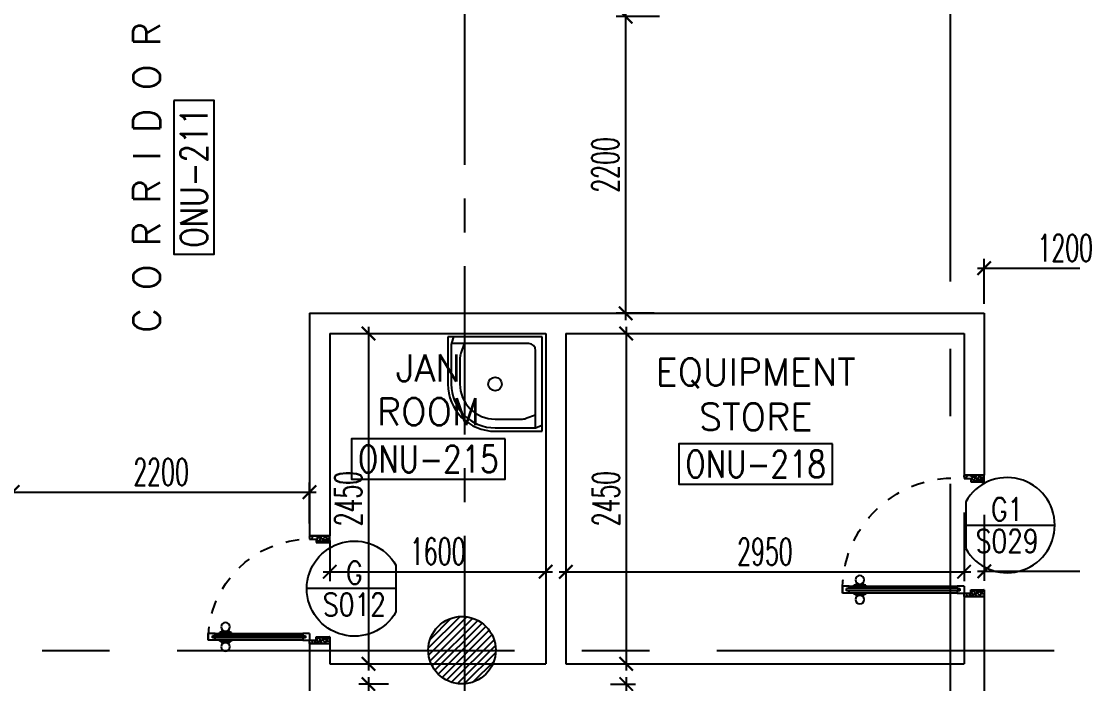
# Model space of a CAD drawing. Extents: x 88852.7 to 88945.7, y 39921.6 to 40001.1.
# Drawn here: x 88868.28 to 88876.08, y 39942.63 to 39947.55 of the extents above; entities that cross this region are included whole.
import ezdxf
from ezdxf.enums import TextEntityAlignment as Align

# ---------------------------------------------------------------- set-up
doc = ezdxf.new("R2010")
doc.units = 0
doc.header["$MEASUREMENT"] = 0
doc.header["$PDMODE"] = 34
for name, pattern in [('CENTER', [2, 1.25, -0.25, 0.25, -0.25]), ('CENTERX2', [4, 2.5, -0.5, 0.5, -0.5]), ('HIDDEN', [0.375, 0.25, -0.125])]:
    doc.linetypes.add(name, pattern=pattern)
doc.layers.get('0').update_dxf_attribs({"linetype": 'CONTINUOUS'})
doc.layers.get('DEFPOINTS').update_dxf_attribs({"linetype": 'CONTINUOUS'})
for name, color, linetype in [('AX-DIM', 4, 'CONTINUOUS'), ('AXES', 11, 'CENTERX2'), ('AXES1', 11, 'CENTER'), ('DIM', 4, 'CONTINUOUS'), ('DOOR', 7, 'CONTINUOUS'), ('DOOR-CR', 4, 'CONTINUOUS'), ('DOOR-NO', 3, 'CONTINUOUS'), ('FIX', 3, 'CONTINUOUS'), ('HAT', 8, 'CONTINUOUS'), ('RM-BOX', 4, 'CONTINUOUS'), ('RM-NAME', 2, 'CONTINUOUS'), ('RM-NO', 2, 'CONTINUOUS'), ('WALL', 2, 'CONTINUOUS')]:
    doc.layers.add(name, color=color, linetype=linetype)
doc.styles.add('ROMANS', font='ROMANS.shx', dxfattribs={"width": 0.6})
doc.dimstyles.new('STANDARD in', dxfattribs={"dimtxt": 0.2, "dimasz": 0.1, "dimexe": 0.07, "dimexo": 0.07, "dimgap": 0.05, "dimtad": 1, "dimdec": 0, "dimlfac": 1000, "dimzin": 0, "dimdsep": 46, "dimtxsty": 'ROMANS', "dimblk": 'ARCHTICK', "dimcen": 0.05, "dimdle": 0.05, "dimclrd": 4, "dimclre": 4, "dimclrt": 2, "dimadec": 0, "dimazin": 0, "dimtfac": 1, "dimtdec": 0, "dimtmove": 2, "dimatfit": 3, "dimfxl": 0, "dimtolj": 1, "dimtzin": 0, "dimarcsym": 0})

# ---------------------------------------------------------------- blocks, each defined once
blk = doc.blocks.new('_ARCHTICK')
at = {"color": 0, "linetype": 'ByBlock', "const_width": 0.15}
blk.add_lwpolyline([(-0.5, -0.5), (0.5, 0.5)], dxfattribs=at)
blk = doc.blocks.new('*D814')
at = {"layer": 'DEFPOINTS', "color": 0, "linetype": 'Continuous'}
for p in [(88875.4203, 39943.9554), (88878.8703, 39943.9144), (88878.8703, 39943.4656)]:
    blk.add_point(p, dxfattribs=at)
at = {"layer": 'DIM', "color": 4, "linetype": 'Continuous', "lineweight": -2}
for p, q in [((88875.4203, 39943.8854), (88875.4203, 39943.3956)), ((88878.8703, 39943.8444), (88878.8703, 39943.3956)), ((88875.3703, 39943.4656), (88878.9203, 39943.4656))]:
    blk.add_line(p, q, dxfattribs=at)
at = {"layer": 'DIM', "color": 4, "linetype": 'Continuous', "lineweight": -2, "xscale": 0.1, "yscale": 0.1, "zscale": 0.1, "rotation": 180}
blk.add_blockref('_ARCHTICK', (88875.4203, 39943.4656), dxfattribs=at)
at = {"layer": 'DIM', "color": 4, "linetype": 'Continuous', "lineweight": -2, "xscale": 0.1, "yscale": 0.1, "zscale": 0.1}
blk.add_blockref('_ARCHTICK', (88878.8703, 39943.4656), dxfattribs=at)
at = {"layer": 'DIM', "color": 2, "linetype": 'Continuous', "insert": (88877.1453, 39943.6156), "char_height": 0.2, "attachment_point": 5, "style": 'ROMANS'}
blk.add_mtext('\\A1;3450', dxfattribs=at)
blk = doc.blocks.new('*D408')
at = {"layer": 'DEFPOINTS', "color": 0, "linetype": 'Continuous'}
for p in [(88872.5796, 39942.6296), (88872.5796, 39940.2296), (88872.7667, 39940.2296)]:
    blk.add_point(p, dxfattribs=at)
at = {"layer": 'DIM', "color": 4, "linetype": 'Continuous', "lineweight": -2}
for p, q in [((88872.7667, 39942.6796), (88872.7667, 39940.1796)), ((88872.6496, 39942.6296), (88872.8367, 39942.6296)), ((88872.6496, 39940.2296), (88872.8367, 39940.2296))]:
    blk.add_line(p, q, dxfattribs=at)
at = {"layer": 'DIM', "color": 4, "linetype": 'Continuous', "lineweight": -2, "xscale": 0.1, "yscale": 0.1, "zscale": 0.1}
for p, rotation in [((88872.7667, 39942.6296), 90), ((88872.7667, 39940.2296), 270)]:
    blk.add_blockref('_ARCHTICK', p, dxfattribs=dict(at, rotation=rotation))
at = {"layer": 'DIM', "color": 2, "linetype": 'Continuous', "insert": (88872.6167, 39941.4296), "char_height": 0.2, "attachment_point": 5, "rotation": 90, "style": 'ROMANS'}
blk.add_mtext('\\A1;2400', dxfattribs=at)
blk = doc.blocks.new('*D406')
at = {"layer": 'DEFPOINTS', "color": 0, "linetype": 'Continuous'}
for p in [(88871.0747, 39942.6296), (88870.857, 39941.8296), (88871.0747, 39941.8296)]:
    blk.add_point(p, dxfattribs=at)
at = {"layer": 'DIM', "color": 4, "linetype": 'Continuous', "lineweight": -2}
for p, q in [((88870.857, 39942.6796), (88870.857, 39941.7796)), ((88871.0047, 39942.6296), (88870.787, 39942.6296)), ((88871.0047, 39941.8296), (88870.787, 39941.8296))]:
    blk.add_line(p, q, dxfattribs=at)
at = {"layer": 'DIM', "color": 4, "linetype": 'Continuous', "lineweight": -2, "xscale": 0.1, "yscale": 0.1, "zscale": 0.1}
for p, rotation in [((88870.857, 39942.6296), 90), ((88870.857, 39941.8296), 270)]:
    blk.add_blockref('_ARCHTICK', p, dxfattribs=dict(at, rotation=rotation))
at = {"layer": 'DIM', "color": 2, "linetype": 'Continuous', "insert": (88870.707, 39942.2296), "char_height": 0.2, "attachment_point": 5, "rotation": 90, "style": 'ROMANS'}
blk.add_mtext('\\A1;800', dxfattribs=at)
blk = doc.blocks.new('*D405')
at = {"layer": 'DEFPOINTS', "color": 0, "linetype": 'Continuous'}
for p in [(88872.7667, 39945.2296), (88872.7667, 39942.7796), (88872.7667, 39942.7796)]:
    blk.add_point(p, dxfattribs=at)
at = {"layer": 'DIM', "color": 4, "linetype": 'Continuous', "lineweight": -2}
blk.add_line((88872.7667, 39945.2796), (88872.7667, 39942.7296), dxfattribs=at)
at = {"layer": 'DIM', "color": 4, "linetype": 'Continuous', "lineweight": -2, "xscale": 0.1, "yscale": 0.1, "zscale": 0.1}
for p, rotation in [((88872.7667, 39945.2296), 90), ((88872.7667, 39942.7796), 270)]:
    blk.add_blockref('_ARCHTICK', p, dxfattribs=dict(at, rotation=rotation))
at = {"layer": 'DIM', "color": 2, "linetype": 'Continuous', "insert": (88872.6167, 39944.0046), "char_height": 0.2, "attachment_point": 5, "rotation": 90, "style": 'ROMANS'}
blk.add_mtext('\\A1;2450', dxfattribs=at)
blk = doc.blocks.new('*D404')
at = {"layer": 'DEFPOINTS', "color": 0, "linetype": 'Continuous'}
for p in [(88870.857, 39945.2296), (88870.857, 39942.7796), (88870.857, 39942.7796)]:
    blk.add_point(p, dxfattribs=at)
at = {"layer": 'DIM', "color": 4, "linetype": 'Continuous', "lineweight": -2}
blk.add_line((88870.857, 39945.2796), (88870.857, 39942.7296), dxfattribs=at)
at = {"layer": 'DIM', "color": 4, "linetype": 'Continuous', "lineweight": -2, "xscale": 0.1, "yscale": 0.1, "zscale": 0.1}
for p, rotation in [((88870.857, 39945.2296), 90), ((88870.857, 39942.7796), 270)]:
    blk.add_blockref('_ARCHTICK', p, dxfattribs=dict(at, rotation=rotation))
at = {"layer": 'DIM', "color": 2, "linetype": 'Continuous', "insert": (88870.707, 39944.0046), "char_height": 0.2, "attachment_point": 5, "rotation": 90, "style": 'ROMANS'}
blk.add_mtext('\\A1;2450', dxfattribs=at)
blk = doc.blocks.new('*D815')
at = {"layer": 'DEFPOINTS', "color": 0, "linetype": 'Continuous'}
for p in [(88875.2703, 39943.971), (88872.3203, 39943.5893), (88875.2703, 39943.4621)]:
    blk.add_point(p, dxfattribs=at)
at = {"layer": 'DIM', "color": 4, "linetype": 'Continuous', "lineweight": -2}
for p, q in [((88875.2703, 39943.901), (88875.2703, 39943.3921)), ((88872.3203, 39943.5193), (88872.3203, 39943.3921)), ((88872.2703, 39943.4621), (88875.3203, 39943.4621))]:
    blk.add_line(p, q, dxfattribs=at)
at = {"layer": 'DIM', "color": 4, "linetype": 'Continuous', "lineweight": -2, "xscale": 0.1, "yscale": 0.1, "zscale": 0.1, "rotation": 180}
blk.add_blockref('_ARCHTICK', (88872.3203, 39943.4621), dxfattribs=at)
at = {"layer": 'DIM', "color": 4, "linetype": 'Continuous', "lineweight": -2, "xscale": 0.1, "yscale": 0.1, "zscale": 0.1}
blk.add_blockref('_ARCHTICK', (88875.2703, 39943.4621), dxfattribs=at)
at = {"layer": 'DIM', "color": 2, "linetype": 'Continuous', "insert": (88873.7953, 39943.6121), "char_height": 0.2, "attachment_point": 5, "style": 'ROMANS'}
blk.add_mtext('\\A1;2950', dxfattribs=at)
blk = doc.blocks.new('*D816')
at = {"layer": 'DEFPOINTS', "color": 0, "linetype": 'Continuous'}
for p in [(88870.5703, 39943.7652), (88872.1703, 39943.7652), (88872.1703, 39943.463)]:
    blk.add_point(p, dxfattribs=at)
at = {"layer": 'DIM', "color": 4, "linetype": 'Continuous', "lineweight": -2}
for p, q in [((88870.5703, 39943.6952), (88870.5703, 39943.393)), ((88872.1703, 39943.6952), (88872.1703, 39943.393)), ((88870.5203, 39943.463), (88872.2203, 39943.463))]:
    blk.add_line(p, q, dxfattribs=at)
at = {"layer": 'DIM', "color": 4, "linetype": 'Continuous', "lineweight": -2, "xscale": 0.1, "yscale": 0.1, "zscale": 0.1, "rotation": 180}
blk.add_blockref('_ARCHTICK', (88870.5703, 39943.463), dxfattribs=at)
at = {"layer": 'DIM', "color": 4, "linetype": 'Continuous', "lineweight": -2, "xscale": 0.1, "yscale": 0.1, "zscale": 0.1}
blk.add_blockref('_ARCHTICK', (88872.1703, 39943.463), dxfattribs=at)
at = {"layer": 'DIM', "color": 2, "linetype": 'Continuous', "insert": (88871.3703, 39943.613), "char_height": 0.2, "attachment_point": 5, "style": 'ROMANS'}
blk.add_mtext('\\A1;1600', dxfattribs=at)
blk = doc.blocks.new('DOOR90')
at = {"layer": 'DOOR', "linetype": 'ByBlock'}
for p, q in [((0, 0), (-150, 0)), ((-200, -25), (-1000, -25)), ((-200, -42), (-1000, -42)), ((-200, -58), (-1000, -58)), ((-1000, -75), (-200, -75))]:
    blk.add_line(p, q, dxfattribs=at)
at = {"layer": 'DOOR', "color": 0, "linetype": 'ByBlock'}
for p, q in [((-150, 0), (-150, -25)), ((-150, 0), (0, 0)), ((0, -50), (0, 0)), ((-1050, -25), (-1050, -75)), ((-1050, -75), (-1050, -25)), ((-1000, -25), (-1050, -25)), ((-1000, -75), (-1050, -75)), ((-1020, -42), (-1020, -58)), ((-1000, -42), (-1020, -42)), ((-1000, -58), (-1020, -58)), ((-1000, -25), (-1000, -42)), ((-1000, -58), (-1000, -75)), ((-967.6, -25), (-967.6, -17.8)), ((-877.6, -17.8), (-967.6, -17.8)), ((-967.6, -75), (-967.6, -82.2)), ((-955, -17.8), (-955, -8.8)), ((-955, -8.8), (-890.2, -8.8)), ((-955, -17.8), (-890.2, -17.8)), ((-890.2, -17.8), (-890.2, -8.8)), ((-877.6, -25), (-877.6, -17.8)), ((-877.6, -75), (-877.6, -82.2)), ((-200, -42), (-200, -25)), ((-200, -25), (-150, -25)), ((-180, -42), (-200, -42)), ((-200, -75), (-200, -58)), ((-200, -58), (-180, -58)), ((-150, -75), (-200, -75)), ((-180, -58), (-180, -42)), ((-150, -75), (-150, -25)), ((-150, -25), (-100, -25)), ((-100, -25), (-100, -50)), ((-100, -50), (0, -50)), ((-877.6, -82.2), (-967.6, -82.2)), ((-955, -82.2), (-955, -91.2)), ((-955, -82.2), (-890.2, -82.2)), ((-955, -91.2), (-890.2, -91.2)), ((-890.2, -82.2), (-890.2, -91.2)), ((-100, -850), (0, -850)), ((-100, -875), (-100, -850)), ((0, -850), (0, -900)), ((-150, -900), (-150, -875)), ((-150, -875), (-100, -875)), ((0, -900), (-150, -900)), ((-150, -900), (0, -900))]:
    blk.add_line(p, q, dxfattribs=at)
at = {"layer": 'DOOR', "color": 9, "linetype": 'ByBlock'}
for p, q in [((0, -50), (-113.7, 0)), ((0, -50), (-40.1, 0)), ((0, -50), (-100, -36.6)), ((0, -850), (-113.7, -900)), ((0, -850), (-100, -863.4)), ((0, -850), (-40.1, -900))]:
    blk.add_line(p, q, dxfattribs=at)
at = {"layer": 'DOOR', "color": 0, "linetype": 'ByBlock'}
for centre in [(-922.6, 23.5), (-922.6, -123.5)]:
    blk.add_circle(centre, 32.4, dxfattribs=at)
at = {"layer": 'DOOR', "color": 9, "linetype": 'ByBlock'}
for centre, radius, start, end in [((0, -50), 74.4, 137.77643, 180), ((0, -50), 54.4, 113.20738, 180), ((0, -50), 154.4, 161.10529, 166.28577), ((0, -50), 134.4, 158.15985, 169.28002), ((0, -50), 114.4, 154.08384, 167.37743), ((0, -50), 94.4, 148.01819, 180), ((0, -50), 34.4, 90, 180), ((0, -50), 14.4, 90, 180), ((0, -850), 94.4, 180, 211.98181), ((0, -850), 74.4, 180, 222.22357), ((0, -850), 54.4, 180, 246.79262), ((0, -850), 34.4, 180, 270), ((0, -850), 14.4, 180, 270), ((0, -850), 154.4, 193.71423, 198.89471), ((0, -850), 134.4, 190.71998, 201.84015)]:
    blk.add_arc(centre, radius, start, end, dxfattribs=at)
at = {"layer": 'DOOR', "linetype": 'HIDDEN', "ltscale": 0.5}
blk.add_arc((-222.2, -50), 828.2, 178.27012, 275.00304, dxfattribs=at)
blk = doc.blocks.new('DOOR80')
at = {"layer": 'DOOR', "color": 0, "linetype": 'ByBlock'}
for p, q in [((-75, 850), (-75, 900)), ((-75, 900), (-25, 900)), ((-25, 900), (-75, 900)), ((-58, 850), (-58, 870)), ((-42, 870), (-58, 870)), ((-42, 850), (-42, 870)), ((-25, 850), (-25, 900)), ((-91.2, 805), (-91.2, 740.2)), ((-82.2, 805), (-91.2, 805)), ((-82.2, 727.6), (-82.2, 817.6)), ((-75, 817.6), (-82.2, 817.6)), ((-82.2, 805), (-82.2, 740.2)), ((-58, 850), (-75, 850)), ((-25, 850), (-42, 850)), ((-25, 817.6), (-17.8, 817.6)), ((-17.8, 727.6), (-17.8, 817.6)), ((-17.8, 805), (-17.8, 740.2)), ((-17.8, 805), (-8.8, 805)), ((-8.8, 805), (-8.8, 740.2)), ((-82.2, 740.2), (-91.2, 740.2)), ((-75, 727.6), (-82.2, 727.6)), ((-25, 727.6), (-17.8, 727.6)), ((-17.8, 740.2), (-8.8, 740.2)), ((-75, 200), (-58, 200)), ((-75, 150), (-75, 200)), ((-58, 200), (-58, 180)), ((-58, 180), (-42, 180)), ((-42, 200), (-25, 200)), ((-42, 180), (-42, 200)), ((-25, 200), (-25, 150)), ((-800, 150), (-800, 0)), ((-800, 150), (-775, 150)), ((-800, 0), (-800, 150)), ((-775, 150), (-775, 100)), ((-775, 100), (-750, 100)), ((-750, 100), (-750, 0)), ((-75, 150), (-25, 150)), ((-50, 100), (-50, 0)), ((-25, 100), (-50, 100)), ((0, 150), (-25, 150)), ((-25, 150), (-25, 100)), ((0, 0), (0, 150)), ((0, 150), (0, 0)), ((-750, 0), (-800, 0)), ((-50, 0), (0, 0))]:
    blk.add_line(p, q, dxfattribs=at)
at = {"layer": 'DOOR', "linetype": 'ByBlock'}
for p, q in [((-75, 850), (-75, 200)), ((-58, 200), (-58, 850)), ((-42, 200), (-42, 850)), ((-25, 200), (-25, 850))]:
    blk.add_line(p, q, dxfattribs=at)
at = {"layer": 'DOOR', "color": 9, "linetype": 'ByBlock'}
for p, q in [((-750, 0), (-800, 113.7)), ((-750, 0), (-763.4, 100)), ((-50, 0), (0, 113.7)), ((-50, 0), (-36.6, 100)), ((-750, 0), (-800, 40.1)), ((-50, 0), (0, 40.1))]:
    blk.add_line(p, q, dxfattribs=at)
at = {"layer": 'DOOR', "color": 0, "linetype": 'ByBlock'}
for centre in [(-123.5, 772.6), (23.5, 772.6)]:
    blk.add_circle(centre, 32.4, dxfattribs=at)
at = {"layer": 'DOOR', "linetype": 'HIDDEN', "ltscale": 0.5}
blk.add_arc((-25, 150), 750, 90, 180, dxfattribs=at)
at = {"layer": 'DOOR', "color": 9, "linetype": 'ByBlock'}
for centre, radius, start, end in [((-750, 0), 154.4, 103.71423, 108.89471), ((-750, 0), 134.4, 100.71998, 111.84015), ((-750, 0), 94.4, 90, 121.98181), ((-50, 0), 94.4, 58.01819, 90), ((-50, 0), 134.4, 68.15985, 79.28002), ((-50, 0), 114.4, 64.08384, 77.37743), ((-50, 0), 154.4, 71.10529, 76.28577), ((-750, 0), 74.4, 90, 132.22357), ((-750, 0), 54.4, 90, 156.79262), ((-750, 0), 34.4, 90, 180), ((-750, 0), 14.4, 90, 180), ((-50, 0), 74.4, 47.77643, 90), ((-50, 0), 54.4, 23.20738, 90), ((-50, 0), 34.4, 0, 90), ((-50, 0), 14.4, 0, 90)]:
    blk.add_arc(centre, radius, start, end, dxfattribs=at)
blk = doc.blocks.new('JAN-001')
for p, q in [((730, -30), (30, -30)), ((30, -30), (30, -730)), ((687.8, -30), (703.6, -76)), ((730, -380), (730, -30)), ((80, -130), (80, -704.6)), ((704.6, -80), (130, -80)), ((609.8, -80), (634.5, -151.8)), ((705, -380), (705, -84.2)), ((640, -380), (640, -184.4)), ((80, -609.8), (151.8, -634.5)), ((30, -687.8), (76, -703.6)), ((184.4, -640), (380, -640)), ((30, -730), (380, -730)), ((84.2, -705), (380, -705))]:
    blk.add_line(p, q)
blk.add_circle((380, -380), 50)
for centre, radius, start, end in [((680, -84.2), 25, 0, 19.0039), ((130, -130), 50, 90, 180), ((540, -184.4), 100, 0, 19.0039), ((380, -380), 350, 270, 0), ((380, -380), 325, 270, 0), ((380, -380), 260, 270, 0), ((184.4, -540), 100, 250.9961, 270), ((84.2, -680), 25, 250.9961, 270)]:
    blk.add_arc(centre, radius, start, end)
blk = doc.blocks.new('RM1')
at = {"layer": 'RM-BOX'}
blk.add_lwpolyline([(569.9, -200), (-569.9, -200), (-569.9, -500), (569.9, -500)], close=True, dxfattribs=at)
at = {"layer": 'RM-NAME', "style": 'ROMANS'}
for tag, p in [('ROOMNAME1', (0, 323.8)), ('ROOMNAME2', (0, 0))]:
    blk.add_attdef(tag, text='', height=200, dxfattribs=at).set_placement(p, align=Align.MIDDLE)
at = {"layer": 'RM-NO', "style": 'ROMANS', "width": 0.8}
blk.add_attdef('ROOMNO', text='', height=200, dxfattribs=at).set_placement((0, -350), align=Align.MIDDLE)
blk = doc.blocks.new('DD1')
at = {"layer": 'DOOR-CR'}
blk.add_line((-307.6, 0), (352.8, 0), dxfattribs=at)
blk.add_lwpolyline([(-307.6, -172.9, 3.820224), (-307.6, 172.9)], format="xyb", close=True, dxfattribs=at)
at = {"layer": 'DOOR-NO', "style": 'ROMANS', "width": 0.8}
for tag, p in [('G', (0, 141.5)), ('000', (0, -141.4))]:
    blk.add_attdef(tag, text='', height=204, dxfattribs=at).set_placement(p, align=Align.MIDDLE)
blk = doc.blocks.new('*D741')
at = {"layer": 'AX-DIM', "color": 4, "linetype": 'Continuous', "lineweight": -2}
for p, q in [((88875.4203, 39945.4496), (88875.4203, 39945.7844)), ((88876.6203, 39945.4496), (88876.6203, 39945.7844)), ((88875.3703, 39945.7144), (88876.6703, 39945.7144))]:
    blk.add_line(p, q, dxfattribs=at)
at = {"layer": 'DEFPOINTS', "color": 0, "linetype": 'Continuous'}
for p in [(88876.6203, 39945.7144), (88875.4203, 39945.3796), (88876.6203, 39945.3796)]:
    blk.add_point(p, dxfattribs=at)
at = {"layer": 'AX-DIM', "color": 4, "linetype": 'Continuous', "lineweight": -2, "xscale": 0.1, "yscale": 0.1, "zscale": 0.1, "rotation": 180}
blk.add_blockref('_ARCHTICK', (88875.4203, 39945.7144), dxfattribs=at)
at = {"layer": 'AX-DIM', "color": 4, "linetype": 'Continuous', "lineweight": -2, "xscale": 0.1, "yscale": 0.1, "zscale": 0.1}
blk.add_blockref('_ARCHTICK', (88876.6203, 39945.7144), dxfattribs=at)
at = {"layer": 'AX-DIM', "color": 2, "linetype": 'Continuous', "insert": (88876.0203, 39945.8644), "char_height": 0.2, "attachment_point": 5, "style": 'ROMANS'}
blk.add_mtext('\\A1;1200', dxfattribs=at)
blk = doc.blocks.new('*D791')
at = {"layer": 'DEFPOINTS', "color": 0, "linetype": 'Continuous'}
for p in [(88872.7631, 39947.5796), (88873.0826, 39947.5796), (88873.0432, 39945.3796)]:
    blk.add_point(p, dxfattribs=at)
at = {"layer": 'DIM', "color": 4, "linetype": 'Continuous', "lineweight": -2}
for p, q in [((88873.0126, 39947.5796), (88872.6931, 39947.5796)), ((88872.7631, 39945.3296), (88872.7631, 39947.6296)), ((88872.9732, 39945.3796), (88872.6931, 39945.3796))]:
    blk.add_line(p, q, dxfattribs=at)
at = {"layer": 'DIM', "color": 4, "linetype": 'Continuous', "lineweight": -2, "xscale": 0.1, "yscale": 0.1, "zscale": 0.1}
for p, rotation in [((88872.7631, 39947.5796), 90), ((88872.7631, 39945.3796), 270)]:
    blk.add_blockref('_ARCHTICK', p, dxfattribs=dict(at, rotation=rotation))
at = {"layer": 'DIM', "color": 2, "linetype": 'Continuous', "insert": (88872.6131, 39946.4796), "char_height": 0.2, "attachment_point": 5, "rotation": 90, "style": 'ROMANS'}
blk.add_mtext('\\A1;2200', dxfattribs=at)
blk = doc.blocks.new('*D827')
at = {"layer": 'DEFPOINTS', "color": 0, "linetype": 'Continuous'}
for p in [(88870.4203, 39944.0533), (88868.2203, 39943.7511), (88870.4203, 39943.7511)]:
    blk.add_point(p, dxfattribs=at)
at = {"layer": 'DIM', "color": 4, "linetype": 'Continuous', "lineweight": -2}
for p, q in [((88868.2203, 39943.8211), (88868.2203, 39944.1233)), ((88870.4203, 39943.8211), (88870.4203, 39944.1233)), ((88868.1703, 39944.0533), (88870.4703, 39944.0533))]:
    blk.add_line(p, q, dxfattribs=at)
at = {"layer": 'DIM', "color": 4, "linetype": 'Continuous', "lineweight": -2, "xscale": 0.1, "yscale": 0.1, "zscale": 0.1, "rotation": 180}
blk.add_blockref('_ARCHTICK', (88868.2203, 39944.0533), dxfattribs=at)
at = {"layer": 'DIM', "color": 4, "linetype": 'Continuous', "lineweight": -2, "xscale": 0.1, "yscale": 0.1, "zscale": 0.1}
blk.add_blockref('_ARCHTICK', (88870.4203, 39944.0533), dxfattribs=at)
at = {"layer": 'DIM', "color": 2, "linetype": 'Continuous', "insert": (88869.3203, 39944.2033), "char_height": 0.2, "attachment_point": 5, "style": 'ROMANS'}
blk.add_mtext('\\A1;2200', dxfattribs=at)

msp = doc.modelspace()

# ---------------------------------------------------------------- hatches: boundary and pattern name
at = {"layer": 'HAT'}
h = msp.add_hatch(dxfattribs=at)
h.set_pattern_fill('ANSI31', color=256, scale=0.3, style=0)
h.set_pattern_definition([(45, (88810.309963, 39899.246226), (-0.026516504, 0.026516504), [])])
h.paths.add_polyline_path([(88871.3003, 39942.8807), (88871.5503, 39942.8807), (88871.5503, 39943.1307, 0.414214)])
h.paths.add_polyline_path([(88871.5503, 39943.1307), (88871.5503, 39942.8807), (88871.8003, 39942.8807, 0.414214)])
h.paths.add_polyline_path([(88871.8003, 39942.8807), (88871.5503, 39942.8807), (88871.5503, 39942.6307, 0.414214)])
h.paths.add_polyline_path([(88871.5503, 39942.8807), (88871.3003, 39942.8807, 0.414214), (88871.5503, 39942.6307)])

# ---------------------------------------------------------------- linework, layer by layer
at = {"layer": 'AXES'}
for p, q in [((88875.1703, 39921.6153), (88875.1703, 40000.4279)), ((88853.4386, 39942.8796), (88876.9703, 39942.8796))]:
    msp.add_line(p, q, dxfattribs=at)
at = {"layer": 'AXES1'}
msp.add_line((88871.5703, 39928.4796), (88871.5703, 39987.2996), dxfattribs=at)
at = {"layer": 'WALL'}
for p, q in [((88870.4203, 39945.3796), (88870.4203, 39943.7296)), ((88870.4203, 39945.3796), (88875.4203, 39945.3796)), ((88870.5703, 39945.2296), (88870.5703, 39943.7296)), ((88870.5703, 39945.2296), (88872.1703, 39945.2296)), ((88872.1703, 39945.2296), (88872.1703, 39942.7796)), ((88872.3203, 39945.2296), (88875.2703, 39945.2296)), ((88872.3203, 39945.2296), (88872.3203, 39942.7796)), ((88870.4203, 39943.7296), (88870.5703, 39943.7296)), ((88870.4203, 39942.9296), (88870.5703, 39942.9296)), ((88870.4203, 39942.9296), (88870.4203, 39939.4796)), ((88870.5703, 39942.9296), (88870.5703, 39942.7796)), ((88870.5703, 39942.7796), (88872.1703, 39942.7796)), ((88872.3203, 39942.7796), (88875.2703, 39942.7796))]:
    msp.add_line(p, q, dxfattribs=at)
at = {"layer": 'WALL', "linetype": 'ByBlock'}
for p, q in [((88875.4203, 39945.3796), (88875.4203, 39944.1796)), ((88875.2703, 39945.2296), (88875.2703, 39944.1796)), ((88875.4203, 39944.1796), (88875.2703, 39944.1796)), ((88875.4203, 39943.2796), (88875.2703, 39943.2796)), ((88875.2703, 39943.2796), (88875.2703, 39942.7796)), ((88875.4203, 39943.2796), (88875.4203, 39942.4796))]:
    msp.add_line(p, q, dxfattribs=at)
at = {"layer": 'WALL'}
msp.add_circle((88871.5503, 39942.8807), 0.25, dxfattribs=at)

# ---------------------------------------------------------------- block references
at = {"layer": 'DOOR', "color": 0, "linetype": 'Continuous', "xscale": -0.001, "yscale": 0.001, "zscale": 0.001}
for name, p, rotation in [('DOOR90', (88875.4203, 39943.2796), 180), ('DOOR80', (88870.5703, 39942.9296), 90)]:
    msp.add_blockref(name, p, dxfattribs=dict(at, rotation=rotation))
at = {"layer": 'DOOR-NO'}
ref = msp.add_blockref('DD1', (88875.5902, 39943.8083), dxfattribs=dict(at, xscale=0.001, yscale=0.001, zscale=0.001))
ref.add_attrib('G', 'G1', dxfattribs={"height": 0.17, "style": 'ROMANS', "width": 0.8}).set_placement((88875.5902, 39943.9262), align=Align.MIDDLE)
ref.add_attrib('000', 'S029', dxfattribs={"height": 0.17, "style": 'ROMANS', "width": 0.8}).set_placement((88875.5902, 39943.6904), align=Align.MIDDLE)
ref = msp.add_blockref('DD1', (88870.7531, 39943.3374), dxfattribs=dict(at, xscale=-0.001, yscale=0.001, zscale=0.001))
ref.add_attrib('G', 'G', dxfattribs={"height": 0.17, "style": 'ROMANS', "width": 0.8}).set_placement((88870.7531, 39943.4554), align=Align.MIDDLE)
ref.add_attrib('000', 'S012', dxfattribs={"height": 0.17, "style": 'ROMANS', "width": 0.8}).set_placement((88870.7531, 39943.2196), align=Align.MIDDLE)
at = {"layer": 'FIX', "xscale": 0.001, "yscale": 0.001, "zscale": 0.001, "rotation": 270}
msp.add_blockref('JAN-001', (88872.1752, 39945.2346), dxfattribs=at)
at = {"layer": 'RM-NO', "xscale": 0.001, "yscale": 0.001, "zscale": 0.001, "rotation": 90}
msp.add_blockref('RM1', (88869.2143, 39946.3876), dxfattribs=at).add_auto_attribs({'ROOMNO': 'ONU-211', 'ROOMNAME2': 'C O R R I D O R'})
at = {"layer": 'RM-NO', "xscale": 0.001, "yscale": 0.001, "zscale": 0.001}
for p, values in [((88871.3003, 39944.6495), {'ROOMNO': 'ONU-215', 'ROOMNAME2': 'ROOM', 'ROOMNAME1': 'JAN'}), ((88873.7262, 39944.6115), {'ROOMNO': 'ONU-218', 'ROOMNAME2': 'STORE', 'ROOMNAME1': 'EQUIPMENT'})]:
    msp.add_blockref('RM1', p, dxfattribs=at).add_auto_attribs(values)

# ---------------------------------------------------------------- dimensions: what is measured, and where the dimension line sits
at = {"layer": 'AX-DIM', "linetype": 'Continuous'}
dim = msp.add_linear_dim(base=(88876.6203, 39945.7144), p1=(88875.4203, 39945.3796), p2=(88876.6203, 39945.3796), dimstyle='STANDARD in', dxfattribs=at)
dim.commit()
dim.dimension.update_dxf_attribs({"geometry": '*D741', "text_midpoint": (88876.0203, 39945.8644)})
at = {"layer": 'DIM', "color": 0, "linetype": 'Continuous'}
for base, p1, p2, picture, middle in [((88872.7631, 39947.5796), (88873.0432, 39945.3796), (88873.0826, 39947.5796), '*D791', (88872.6131, 39946.4796)), ((88870.857, 39942.7796), (88870.857, 39945.2296), (88870.857, 39942.7796), '*D404', (88870.707, 39944.0046)), ((88872.7667, 39942.7796), (88872.7667, 39945.2296), (88872.7667, 39942.7796), '*D405', (88872.6167, 39944.0046)), ((88870.857, 39941.8296), (88871.0747, 39942.6296), (88871.0747, 39941.8296), '*D406', (88870.707, 39942.2296)), ((88872.7667, 39940.2296), (88872.5796, 39942.6296), (88872.5796, 39940.2296), '*D408', (88872.6167, 39941.4296))]:
    dim = msp.add_linear_dim(base=base, p1=p1, p2=p2, angle=90, dimstyle='STANDARD in', dxfattribs=at)
    dim.commit()
    dim.dimension.update_dxf_attribs({"geometry": picture, "text_midpoint": middle})
at = {"layer": 'DIM', "linetype": 'Continuous'}
for base, p1, p2, picture, middle in [((88870.4203, 39944.0533), (88868.2203, 39943.7511), (88870.4203, 39943.7511), '*D827', (88869.3203, 39944.2033)), ((88875.2703, 39943.4621), (88872.3203, 39943.5893), (88875.2703, 39943.971), '*D815', (88873.7953, 39943.6121)), ((88878.8703, 39943.4656), (88875.4203, 39943.9554), (88878.8703, 39943.9144), '*D814', (88877.1453, 39943.6156))]:
    dim = msp.add_linear_dim(base=base, p1=p1, p2=p2, dimstyle='STANDARD in', dxfattribs=at)
    dim.commit()
    dim.dimension.update_dxf_attribs({"geometry": picture, "text_midpoint": middle})
at = {"layer": 'DIM', "color": 0, "linetype": 'Continuous'}
dim = msp.add_linear_dim(base=(88872.1703, 39943.463), p1=(88870.5703, 39943.7652), p2=(88872.1703, 39943.7652), dimstyle='STANDARD in', dxfattribs=at)
dim.commit()
dim.dimension.update_dxf_attribs({"geometry": '*D816', "text_midpoint": (88871.3703, 39943.613)})

doc.saveas('drawing.dxf')
